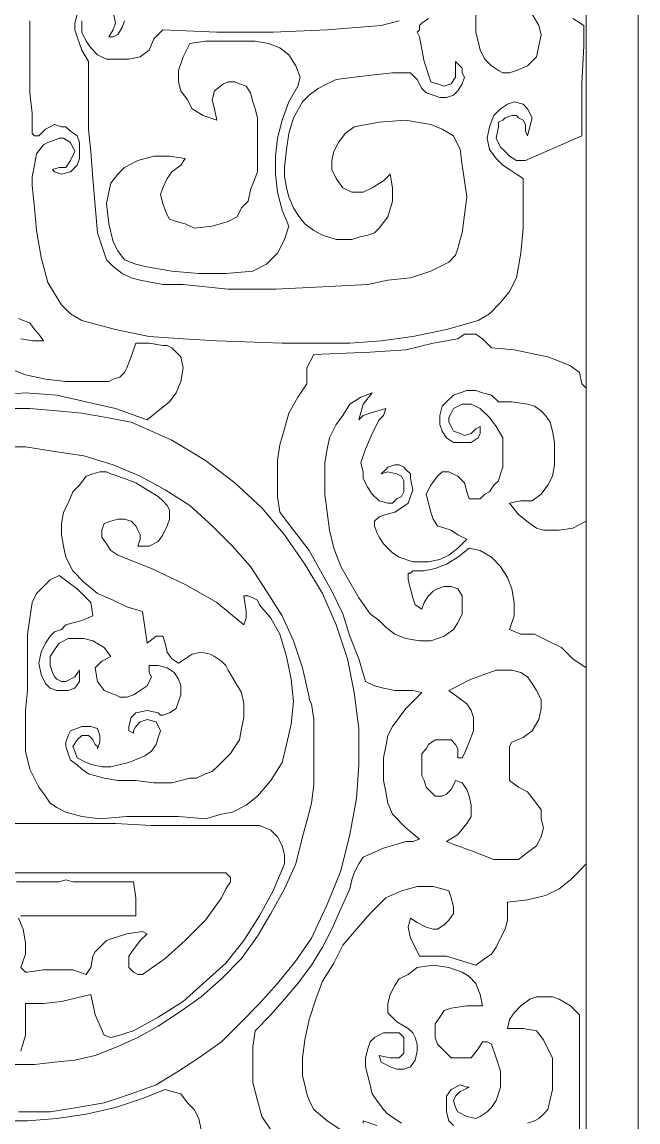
# Model space of a CAD drawing. Extents: x -66030 to 95157, y -13132 to 45879.
# Drawn here: x -38340 to -37272, y 26178 to 28084 of the extents above; entities that cross this region are included whole.
import ezdxf

# ---------------------------------------------------------------- set-up
doc = ezdxf.new("R2010")
doc.units = 0
doc.header["$LTSCALE"] = 100
doc.header["$MEASUREMENT"] = 0
doc.layers.get('0').update_dxf_attribs({"linetype": 'CONTINUOUS'})

msp = doc.modelspace()

# ---------------------------------------------------------------- linework, layer by layer
at = {"lineweight": 0}
for points in [[(-39466.8, 29168.3), (-37271.6, 29168.3), (-37271.6, 24422.6), (-39466.8, 24422.6), (-39466.8, 29168.3)], [(-39377, 29078.5), (-37361.5, 29078.5), (-37361.5, 24512.4), (-39377, 24512.4), (-39377, 29078.5)], [(-38162.2, 27832.5), (-38138.8, 27844.2), (-38111.4, 27852), (-38084.1, 27852), (-38056.7, 27848.1), (-38064.5, 27836.4), (-38080.2, 27824.7), (-38088, 27813), (-38095.8, 27797.3), (-38099.7, 27785.6), (-38095.8, 27770), (-38091.9, 27758.3), (-38088, 27750.5), (-38084.1, 27742.6), (-38072.4, 27738.7), (-38056.7, 27734.8), (-38041.1, 27727), (-38009.9, 27730.9), (-37982.5, 27738.7), (-37966.9, 27746.6), (-37959.1, 27762.2), (-37947.4, 27773.9), (-37943.5, 27793.4), (-37931.7, 27824.7), (-37931.7, 27863.7), (-37931.7, 27891.1), (-37931.7, 27918.4), (-37935.7, 27934), (-37939.6, 27945.8), (-37943.5, 27961.4), (-37951.3, 27973.1), (-37963, 27977), (-37970.8, 27980.9), (-37982.5, 27980.9), (-37990.3, 27977), (-38006, 27965.3), (-38009.9, 27949.7), (-38006, 27934), (-38002.1, 27914.5), (-38025.5, 27922.3), (-38045, 27934), (-38052.8, 27949.7), (-38064.5, 27965.3), (-38068.5, 27980.9), (-38068.5, 28000.4), (-38060.6, 28023.9), (-38048.9, 28047.3), (-38021.6, 28051.2), (-37978.6, 28051.2), (-37935.7, 28051.2), (-37912.2, 28047.3), (-37892.7, 28039.5), (-37877.1, 28027.8), (-37865.3, 28008.3), (-37857.5, 27988.7), (-37861.4, 27973.1), (-37877.1, 27945.8), (-37888.8, 27914.5), (-37896.6, 27883.3), (-37900.5, 27852), (-37900.5, 27820.8), (-37896.6, 27789.5), (-37888.8, 27758.3), (-37877.1, 27730.9), (-37884.9, 27707.5), (-37896.6, 27684.1), (-37916.1, 27664.5), (-37939.6, 27652.8), (-37986.4, 27648.9), (-38033.3, 27648.9), (-38080.2, 27652.8), (-38127, 27660.6), (-38142.7, 27664.5), (-38162.2, 27672.3), (-38173.9, 27688), (-38181.7, 27703.6), (-38189.5, 27734.8), (-38193.4, 27770), (-38189.5, 27789.5), (-38185.6, 27805.1), (-38173.9, 27820.8), (-38162.2, 27832.5)], [(-38310.6, 26758.3), (-38326.2, 26789.6), (-38334.1, 26820.8), (-38334.1, 26856), (-38334.1, 26891.1), (-38330.2, 26926.3), (-38330.2, 26965.4), (-38330.2, 27023.9), (-38322.3, 27078.6), (-38314.5, 27094.3), (-38302.8, 27106), (-38291.1, 27117.7), (-38275.5, 27125.5), (-38244.2, 27102.1), (-38220.8, 27078.6), (-38216.9, 27055.2), (-38236.4, 27047.4), (-38263.8, 27039.6), (-38271.6, 27031.8), (-38283.3, 27027.9), (-38291.1, 27020), (-38298.9, 27008.3), (-38306.7, 26992.7), (-38310.6, 26973.2), (-38306.7, 26953.6), (-38298.9, 26938), (-38291.1, 26930.2), (-38279.4, 26926.3), (-38271.6, 26926.3), (-38259.8, 26926.3), (-38248.1, 26930.2), (-38240.3, 26941.9), (-38240.3, 26953.6), (-38240.3, 26961.5), (-38248.1, 26949.7), (-38263.8, 26941.9), (-38271.6, 26941.9), (-38279.4, 26945.8), (-38283.3, 26949.7), (-38287.2, 26957.5), (-38291.1, 26969.3), (-38291.1, 26984.9), (-38283.3, 26996.6), (-38275.5, 27008.3), (-38259.8, 27016.1), (-38244.2, 27016.1), (-38232.5, 27016.1), (-38216.9, 27012.2), (-38197.4, 27000.5), (-38185.6, 26984.9), (-38201.3, 26977.1), (-38213, 26965.4), (-38209.1, 26941.9), (-38197.4, 26926.3), (-38189.5, 26922.4), (-38177.8, 26918.5), (-38170, 26914.6), (-38158.3, 26914.6), (-38146.6, 26918.5), (-38134.9, 26926.3), (-38123.1, 26934.1), (-38115.3, 26949.7), (-38119.2, 26957.5), (-38119.2, 26969.3), (-38103.6, 26969.3), (-38088, 26965.4), (-38076.3, 26957.5), (-38068.5, 26945.8), (-38064.5, 26934.1), (-38064.5, 26918.5), (-38068.5, 26906.8), (-38072.4, 26895.1), (-38084.1, 26887.2), (-38095.8, 26883.3), (-38099.7, 26883.3), (-38103.6, 26887.2), (-38123.1, 26891.1), (-38142.7, 26887.2), (-38150.5, 26879.4), (-38154.4, 26863.8), (-38154.4, 26856), (-38146.6, 26852.1), (-38146.6, 26856), (-38142.7, 26863.8), (-38134.9, 26871.6), (-38123.1, 26875.5), (-38107.5, 26871.6), (-38099.7, 26856), (-38103.6, 26844.3), (-38107.5, 26832.6), (-38115.3, 26820.8), (-38127, 26813), (-38154.4, 26801.3), (-38185.6, 26793.5), (-38201.3, 26793.5), (-38216.9, 26797.4), (-38228.6, 26801.3), (-38244.2, 26809.1), (-38248.1, 26820.8), (-38252, 26828.7), (-38244.2, 26840.4), (-38236.4, 26848.2), (-38224.7, 26848.2), (-38220.8, 26844.3), (-38216.9, 26840.4), (-38213, 26832.6), (-38209.1, 26828.7), (-38209.1, 26824.7), (-38205.2, 26836.5), (-38205.2, 26848.2), (-38209.1, 26859.9), (-38220.8, 26863.8), (-38236.4, 26863.8), (-38255.9, 26856), (-38259.8, 26848.2), (-38263.8, 26836.5), (-38263.8, 26828.7), (-38259.8, 26816.9), (-38255.9, 26805.2), (-38244.2, 26797.4), (-38236.4, 26789.6), (-38224.7, 26781.8), (-38197.4, 26774), (-38173.9, 26770.1), (-38142.7, 26770.1), (-38111.4, 26766.2), (-38080.2, 26766.2), (-38048.9, 26774), (-38037.2, 26774), (-38021.6, 26781.8), (-38009.9, 26785.7), (-37998.1, 26797.4), (-37978.6, 26816.9), (-37963, 26840.4), (-37959.1, 26859.9), (-37955.2, 26879.4), (-37955.2, 26902.9), (-37959.1, 26922.4), (-37970.8, 26941.9), (-37982.5, 26961.5), (-37986.4, 26969.3), (-37994.2, 26977.1), (-38006, 26984.9), (-38013.8, 26988.8), (-38029.4, 26992.7), (-38045, 26988.8), (-38056.7, 26981), (-38068.5, 26973.2), (-38080.2, 26981), (-38088, 26992.7), (-38091.9, 27008.3), (-38095.8, 27020), (-38107.5, 27020), (-38123.1, 27008.3), (-38127, 27035.7), (-38131, 27063), (-38158.3, 27070.8), (-38181.7, 27082.5), (-38209.1, 27094.3), (-38232.5, 27113.8), (-38252, 27133.3), (-38263.8, 27156.8), (-38267.7, 27176.3), (-38271.6, 27195.8), (-38271.6, 27215.3), (-38267.7, 27234.9), (-38259.8, 27250.5), (-38252, 27270), (-38240.3, 27281.7), (-38228.6, 27297.4), (-38216.9, 27301.3), (-38205.2, 27305.2), (-38193.4, 27305.2), (-38185.6, 27301.3), (-38162.2, 27293.5), (-38142.7, 27285.6), (-38123.1, 27273.9), (-38103.6, 27262.2), (-38095.8, 27254.4), (-38088, 27246.6), (-38084.1, 27238.8), (-38084.1, 27223.2), (-38088, 27211.4), (-38095.8, 27195.8), (-38103.6, 27184.1), (-38119.2, 27176.3), (-38131, 27176.3), (-38138.8, 27176.3), (-38134.9, 27188), (-38134.9, 27195.8), (-38138.8, 27203.6), (-38142.7, 27211.4), (-38150.5, 27219.2), (-38162.2, 27223.2), (-38173.9, 27223.2), (-38185.6, 27219.2), (-38197.4, 27215.3), (-38201.3, 27203.6), (-38201.3, 27191.9), (-38193.4, 27180.2), (-38185.6, 27168.5), (-38173.9, 27160.7), (-38115.3, 27137.2), (-38056.7, 27109.9), (-38029.4, 27094.3), (-38002.1, 27078.6), (-37978.6, 27059.1), (-37955.2, 27039.6), (-37951.3, 27051.3), (-37951.3, 27063), (-37955.2, 27090.3), (-37947.4, 27090.3), (-37939.6, 27086.4), (-37931.7, 27082.5), (-37927.8, 27074.7), (-37908.3, 27051.3), (-37892.7, 27023.9), (-37881, 26984.9), (-37873.2, 26945.8), (-37869.3, 26906.8), (-37873.2, 26867.7), (-37881, 26832.6), (-37888.8, 26801.3), (-37908.3, 26770.1), (-37931.7, 26742.7), (-37951.3, 26727.1), (-37974.7, 26715.4), (-37994.2, 26711.5), (-38021.6, 26703.7), (-38068.5, 26707.6), (-38111.4, 26707.6), (-38158.3, 26707.6), (-38205.2, 26703.7), (-38236.4, 26707.6), (-38263.8, 26715.4), (-38279.4, 26723.2), (-38291.1, 26731), (-38298.9, 26742.7), (-38310.6, 26758.3)], [(-37634.9, 26832.6), (-37623.2, 26840.4), (-37615.4, 26840.4), (-37603.6, 26840.4), (-37595.8, 26840.4), (-37588, 26832.6), (-37584.1, 26824.7), (-37584.1, 26816.9), (-37584.1, 26809.1), (-37576.3, 26809.1), (-37572.4, 26816.9), (-37564.6, 26836.5), (-37556.8, 26856), (-37556.8, 26867.7), (-37556.8, 26879.4), (-37560.7, 26891.1), (-37568.5, 26902.9), (-37584.1, 26914.6), (-37599.7, 26926.3), (-37560.7, 26945.8), (-37517.7, 26961.5), (-37502.1, 26961.5), (-37490.4, 26961.5), (-37474.7, 26957.5), (-37463, 26949.7), (-37455.2, 26938), (-37447.4, 26926.3), (-37439.6, 26910.7), (-37439.6, 26895.1), (-37443.5, 26875.5), (-37455.2, 26856), (-37470.8, 26844.3), (-37490.4, 26836.5), (-37494.3, 26828.7), (-37494.3, 26770.1), (-37478.7, 26758.3), (-37463, 26750.5), (-37451.3, 26734.9), (-37439.6, 26719.3), (-37439.6, 26703.7), (-37435.7, 26688), (-37439.6, 26672.4), (-37447.4, 26656.8), (-37463, 26645.1), (-37478.7, 26633.4), (-37502.1, 26633.4), (-37521.6, 26633.4), (-37552.9, 26645.1), (-37584.1, 26656.8), (-37595.8, 26660.7), (-37603.6, 26664.6), (-37584.1, 26676.3), (-37568.5, 26695.8), (-37560.7, 26707.6), (-37560.7, 26727.1), (-37564.6, 26742.7), (-37568.5, 26754.4), (-37576.3, 26766.2), (-37588, 26770.1), (-37591.9, 26762.2), (-37595.8, 26754.4), (-37603.6, 26746.6), (-37611.5, 26742.7), (-37623.2, 26742.7), (-37631, 26750.5), (-37638.8, 26758.3), (-37642.7, 26770.1), (-37646.6, 26777.9), (-37646.6, 26793.5), (-37646.6, 26805.2), (-37646.6, 26816.9), (-37638.8, 26824.7), (-37634.9, 26832.6)]]:
    msp.add_lwpolyline(points, close=True, dxfattribs=at)
for points in [[(-38244.2, 28098.1), (-38248.1, 28082.5), (-38248.1, 28070.7), (-38244.2, 28059), (-38236.4, 28035.6), (-38224.7, 28016.1), (-38224.7, 27977), (-38224.7, 27937.9), (-38224.7, 27898.9), (-38220.8, 27859.8), (-38216.9, 27813), (-38213, 27766.1), (-38209.1, 27719.2), (-38193.4, 27672.3), (-38181.7, 27660.6), (-38166.1, 27648.9), (-38150.5, 27641.1), (-38134.9, 27637.2), (-38095.8, 27629.4), (-38060.6, 27629.4), (-37982.5, 27621.6), (-37900.5, 27621.6), (-37818.5, 27625.5), (-37740.4, 27629.4), (-37705.2, 27637.2), (-37666.1, 27641.1), (-37631, 27652.8), (-37599.7, 27668.4), (-37588, 27680.2), (-37584.1, 27691.9), (-37580.2, 27707.5), (-37576.3, 27719.2), (-37572.4, 27750.5), (-37568.5, 27781.7), (-37572.4, 27809), (-37576.3, 27836.4), (-37580.2, 27863.7), (-37591.9, 27887.2), (-37611.5, 27898.9), (-37631, 27906.7), (-37654.4, 27910.6), (-37674, 27914.5), (-37720.8, 27910.6), (-37763.8, 27902.8), (-37779.4, 27891.1), (-37791.1, 27875.4), (-37798.9, 27859.8), (-37802.8, 27844.2), (-37802.8, 27828.6), (-37795, 27813), (-37783.3, 27797.3), (-37767.7, 27789.5), (-37748.2, 27789.5), (-37732.5, 27797.3), (-37713, 27809), (-37701.3, 27820.8), (-37697.4, 27797.3), (-37697.4, 27773.9), (-37705.2, 27746.6), (-37720.8, 27727), (-37728.6, 27719.2), (-37740.4, 27715.3), (-37756, 27711.4), (-37767.7, 27707.5), (-37795, 27707.5), (-37818.5, 27715.3), (-37834.1, 27723.1), (-37849.7, 27734.8), (-37861.4, 27750.5), (-37869.3, 27762.2), (-37877.1, 27781.7), (-37881, 27797.3), (-37884.9, 27816.9), (-37884.9, 27832.5), (-37881, 27863.7), (-37877.1, 27891.1), (-37869.3, 27918.4), (-37853.6, 27945.8), (-37841.9, 27957.5), (-37826.3, 27969.2), (-37810.7, 27977), (-37795, 27984.8), (-37763.8, 27988.7), (-37728.6, 27992.6), (-37697.4, 27996.5), (-37666.1, 27996.5), (-37654.4, 27984.8), (-37646.6, 27969.2), (-37638.8, 27961.4), (-37627.1, 27957.5), (-37615.4, 27953.6), (-37603.6, 27953.6), (-37591.9, 27957.5), (-37584.1, 27965.3), (-37576.3, 27977), (-37572.4, 27988.7), (-37576.3, 27996.5), (-37576.3, 28004.3), (-37584.1, 28012.2), (-37588, 28016.1), (-37588, 28000.4), (-37588, 27988.7), (-37595.8, 27977), (-37607.6, 27973.1), (-37619.3, 27977), (-37631, 27980.9), (-37642.7, 28016.1), (-37650.5, 28059), (-37654.4, 28066.8), (-37650.5, 28070.7), (-37650.5, 28078.6), (-37646.6, 28082.5), (-37634.9, 28090.3)], [(-38181.7, 28102), (-38177.8, 28082.5), (-38181.7, 28070.7), (-38189.5, 28059), (-38181.7, 28059), (-38173.9, 28062.9), (-38166.1, 28074.7), (-38162.2, 28086.4)], [(-37552.9, 28098.1), (-37552.9, 28066.8), (-37549, 28051.2), (-37545.1, 28035.6), (-37537.2, 28020), (-37525.5, 28008.3), (-37513.8, 28000.4), (-37506, 27996.5), (-37494.3, 27996.5), (-37482.6, 28000.4), (-37463, 28008.3), (-37447.4, 28023.9), (-37443.5, 28043.4), (-37439.6, 28062.9), (-37443.5, 28078.6), (-37455.2, 28098.1)], [(-37384.9, 28090.3), (-37365.4, 28078.6), (-37365.4, 28078.6), (-37365.4, 28043.4), (-37369.3, 27977), (-37369.3, 27914.5), (-37369.3, 27887.2), (-37369.3, 27887.2), (-37466.9, 27844.2), (-37482.6, 27844.2), (-37494.3, 27852), (-37502.1, 27859.8), (-37509.9, 27867.6), (-37517.7, 27883.3), (-37513.8, 27902.8), (-37513.8, 27910.6), (-37506, 27914.5), (-37502.1, 27918.4), (-37490.4, 27922.3), (-37482.6, 27922.3), (-37478.7, 27918.4), (-37470.8, 27914.5), (-37466.9, 27906.7), (-37466.9, 27895), (-37463, 27887.2), (-37459.1, 27902.8), (-37455.2, 27918.4), (-37463, 27934), (-37470.8, 27941.9), (-37486.5, 27945.8), (-37498.2, 27941.9), (-37509.9, 27934), (-37521.6, 27922.3), (-37529.4, 27902.8), (-37533.3, 27883.3), (-37529.4, 27863.7), (-37517.7, 27848.1), (-37506, 27836.4), (-37494.3, 27828.6), (-37482.6, 27820.8), (-37470.8, 27813), (-37470.8, 27770), (-37470.8, 27727), (-37474.7, 27684.1), (-37482.6, 27641.1), (-37494.3, 27617.7), (-37509.9, 27598.1), (-37529.4, 27578.6), (-37549, 27566.9), (-37603.6, 27551.3), (-37662.2, 27539.5), (-37716.9, 27531.7), (-37771.6, 27527.8), (-37888.8, 27527.8), (-38002.1, 27531.7), (-38060.6, 27535.6), (-38119.2, 27539.5), (-38177.8, 27551.3), (-38236.4, 27566.9), (-38255.9, 27578.6), (-38271.6, 27594.2), (-38283.3, 27613.7), (-38295, 27633.3), (-38306.7, 27676.2), (-38314.5, 27723.1), (-38318.4, 27762.2), (-38322.3, 27801.2), (-38322.3, 27816.9), (-38318.4, 27836.4), (-38314.5, 27855.9), (-38302.8, 27871.5), (-38295, 27875.4), (-38283.3, 27879.4), (-38275.5, 27883.3), (-38267.7, 27883.3), (-38255.9, 27875.4), (-38248.1, 27859.8), (-38255.9, 27844.2), (-38263.8, 27832.5), (-38275.5, 27832.5), (-38287.2, 27828.6), (-38283.3, 27824.7), (-38271.6, 27820.8), (-38255.9, 27824.7), (-38244.2, 27836.4), (-38240.3, 27848.1), (-38240.3, 27863.7), (-38240.3, 27875.4), (-38244.2, 27887.2), (-38255.9, 27895), (-38263.8, 27902.8), (-38271.6, 27902.8), (-38283.3, 27906.7), (-38291.1, 27902.8), (-38298.9, 27898.9), (-38306.7, 27891.1), (-38310.6, 27887.2), (-38314.5, 27887.2), (-38318.4, 27887.2), (-38322.3, 27891.1), (-38322.3, 27926.2), (-38326.2, 27961.4), (-38326.2, 27992.6), (-38326.2, 28023.9), (-38326.2, 28055.1), (-38326.2, 28086.4)], [(-37685.7, 28086.4), (-37716.9, 28078.6), (-37810.7, 28070.7), (-37904.4, 28066.8), (-38002.1, 28066.8), (-38095.8, 28070.7), (-38111.4, 28055.1), (-38119.2, 28035.6), (-38134.9, 28023.9), (-38154.4, 28020), (-38173.9, 28020), (-38193.4, 28020), (-38209.1, 28027.8), (-38220.8, 28039.5), (-38228.6, 28051.2), (-38236.4, 28066.8), (-38236.4, 28074.7), (-38236.4, 28086.4)], [(-38345.8, 27570.8), (-38338, 27566.9), (-38326.2, 27563), (-38318.4, 27551.3), (-38310.6, 27543.4), (-38302.8, 27531.7), (-38322.3, 27531.7), (-38341.9, 27535.6)], [(-37908.3, 26164.6), (-37923.9, 26188.1), (-37931.7, 26215.4), (-37939.6, 26246.7), (-37939.6, 26277.9), (-37939.6, 26309.2), (-37935.7, 26336.5), (-37908.3, 26363.8), (-37884.9, 26391.2), (-37861.4, 26418.5), (-37838, 26449.8), (-37818.5, 26481), (-37802.8, 26512.3), (-37787.2, 26547.4), (-37771.6, 26582.6), (-37767.7, 26598.2), (-37763.8, 26609.9), (-37756, 26625.5), (-37748.2, 26637.3), (-37713, 26652.9), (-37674, 26664.6), (-37662.2, 26664.6), (-37650.5, 26668.5), (-37674, 26688), (-37697.4, 26711.5), (-37705.2, 26731), (-37709.1, 26750.5), (-37713, 26770.1), (-37713, 26789.6), (-37713, 26809.1), (-37709.1, 26828.7), (-37705.2, 26848.2), (-37697.4, 26863.8), (-37674, 26895.1), (-37646.6, 26922.4), (-37662.2, 26926.3), (-37677.9, 26926.3), (-37693.5, 26926.3), (-37713, 26930.2), (-37728.6, 26934.1), (-37744.3, 26941.9), (-37756, 26981), (-37771.6, 27020), (-37783.3, 27059.1), (-37802.8, 27098.2), (-37822.4, 27133.3), (-37841.9, 27168.5), (-37869.3, 27203.6), (-37892.7, 27234.9), (-37896.6, 27262.2), (-37896.6, 27293.5), (-37896.6, 27324.7), (-37892.7, 27352), (-37884.9, 27379.4), (-37877.1, 27406.7), (-37861.4, 27434.1), (-37845.8, 27457.5), (-37845.8, 27484.9), (-37834.1, 27508.3), (-37736.4, 27512.2), (-37674, 27516.1), (-37627.1, 27527.8), (-37584.1, 27535.6), (-37572.4, 27543.4), (-37560.7, 27543.4), (-37552.9, 27543.4), (-37541.1, 27535.6), (-37525.5, 27520), (-37486.5, 27516.1), (-37447.4, 27508.3), (-37427.9, 27504.4), (-37408.3, 27496.6), (-37388.8, 27488.8), (-37373.2, 27477), (-37369.3, 27457.5), (-37361.5, 27449.7), (-37361.5, 27219.2), (-37384.9, 27207.5), (-37408.3, 27203.6), (-37424, 27203.6), (-37435.7, 27203.6), (-37447.4, 27207.5), (-37459.1, 27215.3), (-37478.7, 27231), (-37494.3, 27250.5), (-37474.7, 27254.4), (-37455.2, 27254.4), (-37439.6, 27266.1), (-37427.9, 27281.7), (-37420.1, 27297.4), (-37416.2, 27316.9), (-37416.2, 27336.4), (-37416.2, 27356), (-37420.1, 27375.5), (-37424, 27391.1), (-37431.8, 27402.8), (-37439.6, 27410.6), (-37451.3, 27418.5), (-37463, 27422.4), (-37490.4, 27426.3), (-37513.8, 27426.3), (-37525.5, 27438), (-37541.1, 27441.9), (-37552.9, 27445.8), (-37568.5, 27445.8), (-37580.2, 27441.9), (-37591.9, 27438), (-37603.6, 27426.3), (-37611.5, 27418.5), (-37615.4, 27402.8), (-37615.4, 27387.2), (-37611.5, 27375.5), (-37603.6, 27363.8), (-37591.9, 27356), (-37576.3, 27356), (-37560.7, 27356), (-37549, 27363.8), (-37545.1, 27371.6), (-37545.1, 27383.3), (-37552.9, 27379.4), (-37560.7, 27371.6), (-37572.4, 27367.7), (-37580.2, 27371.6), (-37591.9, 27375.5), (-37595.8, 27383.3), (-37599.7, 27391.1), (-37599.7, 27398.9), (-37595.8, 27406.7), (-37591.9, 27414.5), (-37576.3, 27422.4), (-37560.7, 27422.4), (-37545.1, 27414.5), (-37529.4, 27398.9), (-37517.7, 27383.3), (-37506, 27363.8), (-37506, 27336.4), (-37506, 27313), (-37509.9, 27301.3), (-37513.8, 27289.6), (-37521.6, 27281.7), (-37529.4, 27270), (-37537.2, 27266.1), (-37545.1, 27258.3), (-37556.8, 27258.3), (-37564.6, 27258.3), (-37568.5, 27270), (-37572.4, 27285.6), (-37584.1, 27297.4), (-37599.7, 27305.2), (-37611.5, 27305.2), (-37619.3, 27297.4), (-37631, 27281.7), (-37638.8, 27266.1), (-37634.9, 27250.5), (-37631, 27234.9), (-37627.1, 27223.2), (-37619.3, 27211.4), (-37595.8, 27203.6), (-37584.1, 27195.8), (-37568.5, 27188), (-37584.1, 27172.4), (-37599.7, 27160.7), (-37615.4, 27152.8), (-37634.9, 27148.9), (-37662.2, 27148.9), (-37685.7, 27156.8), (-37697.4, 27164.6), (-37705.2, 27172.4), (-37713, 27180.2), (-37720.8, 27191.9), (-37724.7, 27199.7), (-37728.6, 27211.4), (-37728.6, 27219.2), (-37720.8, 27227.1), (-37709.1, 27231), (-37693.5, 27234.9), (-37681.8, 27242.7), (-37670, 27250.5), (-37662.2, 27273.9), (-37666.1, 27293.5), (-37666.1, 27301.3), (-37674, 27309.1), (-37677.9, 27313), (-37685.7, 27316.9), (-37693.5, 27316.9), (-37705.2, 27313), (-37709.1, 27309.1), (-37716.9, 27301.3), (-37705.2, 27305.2), (-37689.6, 27301.3), (-37681.8, 27297.4), (-37677.9, 27289.6), (-37677.9, 27281.7), (-37677.9, 27270), (-37681.8, 27262.2), (-37689.6, 27258.3), (-37697.4, 27250.5), (-37705.2, 27250.5), (-37720.8, 27254.4), (-37732.5, 27266.1), (-37740.4, 27277.8), (-37748.2, 27293.5), (-37748.2, 27305.2), (-37752.1, 27320.8), (-37748.2, 27332.5), (-37744.3, 27344.2), (-37732.5, 27371.6), (-37720.8, 27395), (-37713, 27402.8), (-37709.1, 27414.5), (-37736.4, 27406.7), (-37748.2, 27402.8), (-37756, 27395), (-37748.2, 27422.4), (-37732.5, 27441.9), (-37752.1, 27434.1), (-37771.6, 27422.4), (-37783.3, 27402.8), (-37795, 27387.2), (-37806.8, 27363.8), (-37810.7, 27344.2), (-37814.6, 27320.8), (-37814.6, 27297.4), (-37814.6, 27266.1), (-37810.7, 27234.9), (-37806.8, 27203.6), (-37798.9, 27172.4), (-37787.2, 27141.1), (-37771.6, 27113.8), (-37756, 27086.4), (-37736.4, 27059.1), (-37720.8, 27047.4), (-37709.1, 27035.7), (-37693.5, 27023.9), (-37674, 27016.1), (-37650.5, 27012.2), (-37631, 27012.2), (-37607.6, 27020), (-37591.9, 27031.8), (-37584.1, 27043.5), (-37576.3, 27059.1), (-37576.3, 27074.7), (-37576.3, 27090.3), (-37584.1, 27102.1), (-37595.8, 27106), (-37607.6, 27106), (-37619.3, 27102.1), (-37627.1, 27098.2), (-37634.9, 27090.3), (-37642.7, 27078.6), (-37646.6, 27066.9), (-37658.3, 27074.7), (-37662.2, 27086.4), (-37666.1, 27102.1), (-37670, 27117.7), (-37670, 27121.6), (-37670, 27129.4), (-37666.1, 27129.4), (-37662.2, 27133.3), (-37650.5, 27133.3), (-37642.7, 27133.3), (-37623.2, 27137.2), (-37603.6, 27145), (-37584.1, 27156.8), (-37564.6, 27172.4), (-37545.1, 27168.5), (-37525.5, 27156.8), (-37509.9, 27141.1), (-37498.2, 27121.6), (-37490.4, 27102.1), (-37486.5, 27078.6), (-37486.5, 27055.2), (-37494.3, 27031.8), (-37474.7, 27023.9), (-37451.3, 27023.9), (-37427.9, 27012.2), (-37404.4, 27000.5), (-37384.9, 26981), (-37361.5, 26965.4), (-37361.5, 26625.5), (-37373.2, 26613.8), (-37388.8, 26598.2), (-37408.3, 26582.6), (-37431.8, 26570.9), (-37463, 26563), (-37498.2, 26559.1), (-37498.2, 26543.5), (-37498.2, 26527.9), (-37502.1, 26512.3), (-37509.9, 26496.6), (-37517.7, 26481), (-37525.5, 26469.3), (-37537.2, 26461.5), (-37552.9, 26449.8), (-37603.6, 26465.4), (-37627.1, 26465.4), (-37650.5, 26465.4), (-37658.3, 26481), (-37666.1, 26496.6), (-37670, 26516.2), (-37666.1, 26531.8), (-37654.4, 26524), (-37638.8, 26516.2), (-37627.1, 26512.3), (-37619.3, 26512.3), (-37607.6, 26520.1), (-37599.7, 26527.9), (-37591.9, 26539.6), (-37591.9, 26551.3), (-37595.8, 26567), (-37599.7, 26578.7), (-37611.5, 26582.6), (-37627.1, 26586.5), (-37638.8, 26586.5), (-37654.4, 26586.5), (-37681.8, 26578.7), (-37709.1, 26567), (-37736.4, 26539.6), (-37759.9, 26512.3), (-37783.3, 26484.9), (-37798.9, 26453.7), (-37818.5, 26422.4), (-37830.2, 26391.2), (-37841.9, 26356), (-37849.7, 26320.9), (-37853.6, 26289.6), (-37853.6, 26258.4), (-37849.7, 26242.8), (-37845.8, 26227.1), (-37841.9, 26215.4), (-37834.1, 26199.8), (-37810.7, 26180.3), (-37787.2, 26164.6)], [(-38365.3, 27484.9), (-38334.1, 27473.1), (-38298.9, 27465.3), (-38263.8, 27461.4), (-38232.5, 27461.4), (-38209.1, 27461.4), (-38189.5, 27461.4), (-38181.7, 27465.3), (-38170, 27469.2), (-38162.2, 27477), (-38158.3, 27484.9), (-38150.5, 27504.4), (-38142.7, 27527.8), (-38138.8, 27527.8), (-38119.2, 27527.8), (-38095.8, 27523.9), (-38088, 27523.9), (-38080.2, 27520), (-38072.4, 27512.2), (-38064.5, 27504.4), (-38060.6, 27484.9), (-38064.5, 27461.4), (-38072.4, 27441.9), (-38084.1, 27426.3), (-38103.6, 27410.6), (-38123.1, 27395), (-38177.8, 27414.5), (-38228.6, 27426.3), (-38279.4, 27438), (-38334.1, 27441.9), (-38384.8, 27438)], [(-38373.1, 27414.5), (-38326.2, 27414.5), (-38279.4, 27410.6), (-38236.4, 27406.7), (-38193.4, 27398.9), (-38150.5, 27391.1), (-38115.3, 27375.5), (-38080.2, 27359.9), (-38021.6, 27324.7), (-37970.8, 27285.6), (-37923.9, 27242.7), (-37884.9, 27195.8), (-37849.7, 27145), (-37818.5, 27094.3), (-37795, 27039.6), (-37775.5, 26981), (-37763.8, 26922.4), (-37756, 26859.9), (-37756, 26797.4), (-37759.9, 26738.8), (-37771.6, 26676.3), (-37787.2, 26613.8), (-37810.7, 26555.2), (-37838, 26496.6), (-37865.3, 26457.6), (-37896.6, 26418.5), (-37927.8, 26383.4), (-37963, 26348.2), (-37994.2, 26317), (-38033.3, 26289.6), (-38068.5, 26266.2), (-38107.5, 26242.8), (-38150.5, 26227.1), (-38197.4, 26211.5), (-38244.2, 26203.7), (-38291.1, 26195.9), (-38345.8, 26195.9)], [(-38384.8, 27348.1), (-38334.1, 27348.1), (-38283.3, 27340.3), (-38232.5, 27332.5), (-38181.7, 27316.9), (-38134.9, 27297.4), (-38091.9, 27273.9), (-38048.9, 27246.6), (-38009.9, 27211.4), (-37974.7, 27176.3), (-37943.5, 27141.1), (-37916.1, 27098.2), (-37888.8, 27055.2), (-37869.3, 27012.2), (-37853.6, 26965.4), (-37841.9, 26914.6), (-37841.9, 26910.7), (-37838, 26902.9), (-37834.1, 26875.5), (-37834.1, 26789.6), (-37834.1, 26762.2), (-37838, 26731), (-37845.8, 26699.8), (-37853.6, 26672.4), (-37865.3, 26625.5), (-37884.9, 26582.6), (-37908.3, 26539.6), (-37931.7, 26500.5), (-37959.1, 26461.5), (-37994.2, 26426.3), (-38029.4, 26395.1), (-38068.5, 26367.7), (-38103.6, 26344.3), (-38138.8, 26324.8), (-38173.9, 26309.2), (-38213, 26293.5), (-38248.1, 26285.7), (-38283.3, 26281.8), (-38318.4, 26277.9), (-38353.6, 26277.9)], [(-38341.9, 26301.3), (-38334.1, 26328.7), (-38334.1, 26356), (-38334.1, 26383.4), (-38302.8, 26383.4), (-38271.6, 26387.3), (-38220.8, 26399), (-38213, 26363.8), (-38197.4, 26328.7), (-38185.6, 26324.8), (-38170, 26328.7), (-38158.3, 26332.6), (-38146.6, 26336.5), (-38103.6, 26359.9), (-38060.6, 26387.3), (-38025.5, 26418.5), (-37986.4, 26453.7), (-37955.2, 26492.7), (-37927.8, 26535.7), (-37904.4, 26578.7), (-37884.9, 26625.5), (-37884.9, 26641.2), (-37888.8, 26656.8), (-37896.6, 26672.4), (-37908.3, 26684.1), (-37927.8, 26691.9), (-37990.3, 26691.9), (-38052.8, 26691.9), (-38115.3, 26691.9), (-38177.8, 26695.8), (-38283.3, 26695.8), (-38388.7, 26695.8)], [(-38365.3, 26609.9), (-38330.2, 26609.9), (-37986.4, 26609.9), (-37982.5, 26606), (-37978.6, 26602.1), (-37978.6, 26598.2), (-37978.6, 26594.3), (-37986.4, 26582.6), (-37994.2, 26567), (-38021.6, 26527.9), (-38056.7, 26492.7), (-38091.9, 26461.5), (-38131, 26434.1), (-38138.8, 26434.1), (-38146.6, 26438.1), (-38150.5, 26442), (-38154.4, 26445.9), (-38154.4, 26465.4), (-38146.6, 26477.1), (-38134.9, 26492.7), (-38123.1, 26504.5), (-38131, 26508.4), (-38158.3, 26504.5), (-38181.7, 26496.6), (-38193.4, 26492.7), (-38201.3, 26484.9), (-38213, 26473.2), (-38216.9, 26465.4), (-38220.8, 26445.9), (-38228.6, 26434.1), (-38252, 26442), (-38275.5, 26442), (-38302.8, 26442), (-38330.2, 26438.1), (-38334.1, 26438.1), (-38338, 26442), (-38338, 26442), (-38341.9, 26445.9), (-38334.1, 26469.3), (-38334.1, 26488.8), (-38338, 26512.3), (-38345.8, 26531.8)], [(-38341.9, 26535.7), (-38146.6, 26535.7), (-38142.7, 26535.7), (-38142.7, 26567), (-38146.6, 26594.3), (-38197.4, 26594.3), (-38252, 26594.3), (-38263.8, 26598.2), (-38275.5, 26594.3), (-38349.7, 26594.3)], [(-37681.8, 26176.4), (-37705.2, 26192), (-37713, 26199.8), (-37724.7, 26215.4), (-37732.5, 26227.1), (-37736.4, 26242.8), (-37740.4, 26258.4), (-37744.3, 26274), (-37744.3, 26289.6), (-37740.4, 26305.3), (-37736.4, 26317), (-37728.6, 26324.8), (-37720.8, 26328.7), (-37713, 26332.6), (-37705.2, 26332.6), (-37693.5, 26332.6), (-37685.7, 26332.6), (-37677.9, 26324.8), (-37677.9, 26317), (-37677.9, 26305.3), (-37677.9, 26297.4), (-37685.7, 26289.6), (-37701.3, 26289.6), (-37720.8, 26293.5), (-37716.9, 26281.8), (-37709.1, 26277.9), (-37701.3, 26274), (-37689.6, 26270.1), (-37677.9, 26270.1), (-37666.1, 26274), (-37658.3, 26285.7), (-37654.4, 26301.3), (-37654.4, 26313.1), (-37658.3, 26324.8), (-37662.2, 26332.6), (-37670, 26340.4), (-37689.6, 26352.1), (-37705.2, 26367.7), (-37705.2, 26383.4), (-37701.3, 26399), (-37693.5, 26414.6), (-37685.7, 26426.3), (-37670, 26434.1), (-37654.4, 26445.9), (-37627.1, 26449.8), (-37599.7, 26445.9), (-37588, 26442), (-37576.3, 26438.1), (-37564.6, 26430.2), (-37552.9, 26418.5), (-37545.1, 26399), (-37541.1, 26379.5), (-37568.5, 26379.5), (-37595.8, 26375.6), (-37607.6, 26371.7), (-37615.4, 26359.9), (-37623.2, 26348.2), (-37623.2, 26336.5), (-37623.2, 26324.8), (-37619.3, 26313.1), (-37611.5, 26305.3), (-37603.6, 26297.4), (-37595.8, 26289.6), (-37584.1, 26289.6), (-37572.4, 26289.6), (-37560.7, 26289.6), (-37549, 26305.3), (-37541.1, 26317), (-37533.3, 26317), (-37525.5, 26313.1), (-37517.7, 26289.6), (-37509.9, 26266.2), (-37509.9, 26238.8), (-37517.7, 26215.4), (-37525.5, 26203.7), (-37533.3, 26195.9), (-37545.1, 26188.1), (-37552.9, 26184.2), (-37568.5, 26188.1), (-37584.1, 26195.9), (-37588, 26203.7), (-37591.9, 26215.4), (-37588, 26223.2), (-37580.2, 26231), (-37572.4, 26234.9), (-37564.6, 26238.8), (-37568.5, 26238.8), (-37580.2, 26242.8), (-37595.8, 26234.9), (-37603.6, 26223.2), (-37603.6, 26207.6), (-37603.6, 26195.9), (-37599.7, 26180.3), (-37591.9, 26172.4)], [(-37463, 26176.4), (-37451.3, 26180.3), (-37443.5, 26184.2), (-37435.7, 26192), (-37427.9, 26199.8), (-37420.1, 26234.9), (-37420.1, 26274), (-37420.1, 26289.6), (-37427.9, 26305.3), (-37435.7, 26320.9), (-37447.4, 26336.5), (-37470.8, 26340.4), (-37498.2, 26340.4), (-37494.3, 26356), (-37486.5, 26367.7), (-37474.7, 26379.5), (-37459.1, 26391.2), (-37447.4, 26395.1), (-37431.8, 26395.1), (-37420.1, 26395.1), (-37408.3, 26391.2), (-37388.8, 26379.5), (-37373.2, 26363.8), (-37373.2, 26125.6)], [(-38615.3, 26176.4), (-38611.4, 26188.1), (-38607.5, 26199.8), (-38599.7, 26211.5), (-38591.9, 26223.2), (-38560.6, 26211.5), (-38529.4, 26199.8), (-38482.5, 26188.1), (-38431.7, 26184.2), (-38380.9, 26180.3), (-38330.2, 26180.3), (-38279.4, 26184.2), (-38228.6, 26192), (-38177.8, 26203.7), (-38131, 26219.3), (-38091.9, 26234.9), (-38080.2, 26231), (-38064.5, 26227.1), (-38052.8, 26211.5), (-38041.1, 26199.8), (-38033.3, 26184.2), (-38029.4, 26164.6)], [(-37748.2, 26176.4), (-37748.2, 26180.3), (-37724.7, 26172.4)]]:
    msp.add_lwpolyline(points, dxfattribs=at)

doc.saveas('drawing.dxf')
